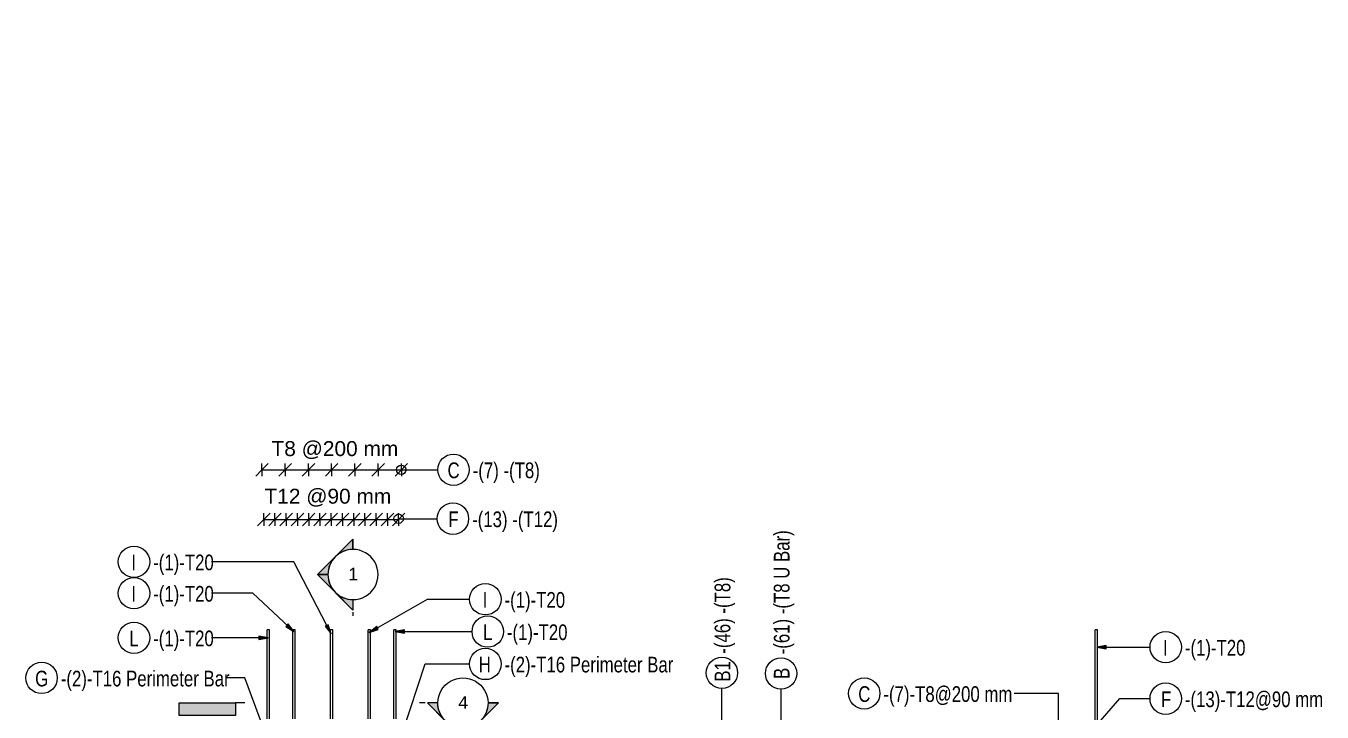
# Model space of a CAD drawing. Header units: millimetres. Extents: x -22025 to -1429, y -2879 to 29261.
# Drawn here: x -22025 to -11700, y 7724 to 13191 of the extents above; entities that cross this region are included whole.
import ezdxf

# ---------------------------------------------------------------- set-up
doc = ezdxf.new("R2010")
doc.units = ezdxf.units.MM
for name, color, linetype, lineweight in [('A-ANNO-DIMS', 211, 'Continuous', 9), ('A-ANNO-DIMS-50', 211, 'Continuous', 9), ('G-ANNO-SYMB', 111, 'Continuous', 9), ('S-RBAR', 171, 'Continuous', 18), ('S-RBAR-IDEN', 171, 'Continuous', 9)]:
    doc.layers.add(name, color=color, linetype=linetype, lineweight=lineweight)
doc.styles.add('Arial', font='arial.ttf', dxfattribs={"height": 119.0624999999999})
doc.styles.add('Arial_1', font='arial.ttf', dxfattribs={"height": 99.99999999999993})
doc.styles.add('Nirmala UI Semilight', font='NirmalaS.ttf', dxfattribs={"width": 0.8, "height": 124.9999999999999})
doc.dimstyles.new('Arrow_Filled_-_2_5_NI_UI', dxfattribs={"dimscale": 304.8, "dimtxt": 130.9204931972789, "dimasz": 0.3280839895013123, "dimexe": 0.1640419947506562, "dimexo": 0.0625, "dimgap": 0.1640419947506562, "dimtad": 1, "dimdec": 4, "dimzin": 0, "dimdsep": 46, "dimtxsty": 'Standard', "dimblk1": 'OBLIQUE', "dimblk2": 'OBLIQUE', "dimsah": 1, "dimcen": 0.09, "dimazin": 0, "dimtfac": 1, "dimtdec": 4, "dimtix": 1, "dimtmove": 0, "dimatfit": 3, "dimfxl": 0.1640419947506562, "dimfxlon": 1, "dimtvp": 1, "dimtolj": 1, "dimtzin": 0, "dimarcsym": 2})
doc.dimstyles.new('Arrow_Filled_-_2_5_NI_UI_1', dxfattribs={"dimscale": 304.8, "dimtxt": 130.9204931972789, "dimasz": 0.3280839895013123, "dimexe": 0.1640419947506562, "dimexo": 0.0625, "dimgap": 0.1640419947506562, "dimtad": 1, "dimdec": 4, "dimzin": 0, "dimdsep": 46, "dimtxsty": 'Arial', "dimblk1": 'OBLIQUE', "dimblk2": 'OBLIQUE', "dimsah": 1, "dimcen": 0.09, "dimazin": 0, "dimtfac": 1, "dimtdec": 4, "dimtix": 1, "dimtmove": 0, "dimatfit": 3, "dimfxl": 0.1640419947506562, "dimfxlon": 1, "dimtvp": 1, "dimtolj": 1, "dimtzin": 0, "dimarcsym": 2})

# ---------------------------------------------------------------- blocks, each defined once
blk = doc.blocks.new('DIMBLOCK1-Elevation Front Copy 1')
at = {"layer": 'A-ANNO-DIMS-50'}
for p, q in [((-20130.4596073128, 9258.824079780212), (-20080.45960731279, 9308.82407978021)), ((-20130.4596073128, 9258.82407978021), (-20130.4596073128, 9308.82407978021)), ((-20040.91890346399, 9258.824079780212), (-19990.91890346399, 9308.82407978021)), ((-20040.91890346399, 9258.82407978021), (-20040.91890346399, 9308.82407978021)), ((-20130.4596073128, 9258.824079780212), (-20180.4596073128, 9208.824079780212)), ((-20130.4596073128, 9258.824079780212), (-20040.91890346399, 9258.824079780212)), ((-20130.4596073128, 9258.82407978021), (-20130.4596073128, 9208.82407978021)), ((-20040.91890346399, 9258.824079780212), (-20090.91890346399, 9208.824079780212)), ((-20040.91890346399, 9258.82407978021), (-20040.91890346399, 9208.82407978021))]:
    blk.add_line(p, q, dxfattribs=at)
blk = doc.blocks.new('_Oblique')
at = {"color": 0, "linetype": 'ByBlock', "lineweight": -2}
blk.add_line((-0.5, -0.5), (0.5, 0.5), dxfattribs=at)
blk = doc.blocks.new('DIMBLOCK2-Elevation Front Copy 1')
at = {"layer": 'A-ANNO-DIMS-50'}
for p, q in [((-20040.91890346399, 9258.824079780212), (-19990.91890346399, 9308.82407978021)), ((-20040.91890346399, 9258.82407978021), (-20040.91890346399, 9308.82407978021)), ((-19951.37819961518, 9258.824079780212), (-19901.37819961518, 9308.82407978021)), ((-19951.37819961518, 9258.82407978021), (-19951.37819961518, 9308.82407978021)), ((-20040.91890346399, 9258.824079780212), (-20090.91890346399, 9208.824079780212)), ((-20040.91890346399, 9258.824079780212), (-19951.37819961518, 9258.824079780212)), ((-20040.91890346399, 9258.82407978021), (-20040.91890346399, 9208.82407978021)), ((-19951.37819961518, 9258.824079780212), (-20001.37819961518, 9208.824079780212)), ((-19951.37819961518, 9258.82407978021), (-19951.37819961518, 9208.82407978021))]:
    blk.add_line(p, q, dxfattribs=at)
blk = doc.blocks.new('DIMBLOCK3-Elevation Front Copy 1')
at = {"layer": 'A-ANNO-DIMS-50'}
for p, q in [((-19951.37819961518, 9258.824079780212), (-19901.37819961518, 9308.82407978021)), ((-19951.37819961518, 9258.82407978021), (-19951.37819961518, 9308.82407978021)), ((-19861.83749576637, 9258.824079780212), (-19811.83749576637, 9308.82407978021)), ((-19861.83749576637, 9258.82407978021), (-19861.83749576637, 9308.82407978021)), ((-19951.37819961518, 9258.824079780212), (-20001.37819961518, 9208.824079780212)), ((-19951.37819961518, 9258.824079780212), (-19861.83749576637, 9258.824079780212)), ((-19951.37819961518, 9258.82407978021), (-19951.37819961518, 9208.82407978021)), ((-19861.83749576637, 9258.824079780212), (-19911.83749576637, 9208.824079780212)), ((-19861.83749576637, 9258.82407978021), (-19861.83749576637, 9208.82407978021))]:
    blk.add_line(p, q, dxfattribs=at)
blk = doc.blocks.new('DIMBLOCK4-Elevation Front Copy 1')
at = {"layer": 'A-ANNO-DIMS-50'}
for p, q in [((-19861.83749576637, 9258.824079780212), (-19811.83749576637, 9308.82407978021)), ((-19861.83749576637, 9258.82407978021), (-19861.83749576637, 9308.82407978021)), ((-19772.29679191756, 9258.824079780212), (-19722.29679191756, 9308.82407978021)), ((-19772.29679191756, 9258.82407978021), (-19772.29679191756, 9308.82407978021)), ((-19861.83749576637, 9258.824079780212), (-19911.83749576637, 9208.824079780212)), ((-19861.83749576637, 9258.824079780212), (-19772.29679191756, 9258.824079780212)), ((-19861.83749576637, 9258.82407978021), (-19861.83749576637, 9208.82407978021)), ((-19772.29679191756, 9258.824079780212), (-19822.29679191756, 9208.824079780212)), ((-19772.29679191756, 9258.82407978021), (-19772.29679191756, 9208.82407978021))]:
    blk.add_line(p, q, dxfattribs=at)
blk = doc.blocks.new('DIMBLOCK5-Elevation Front Copy 1')
at = {"layer": 'A-ANNO-DIMS-50'}
for p, q in [((-19772.29679191756, 9258.824079780212), (-19722.29679191756, 9308.82407978021)), ((-19772.29679191756, 9258.82407978021), (-19772.29679191756, 9308.82407978021)), ((-19682.75608806875, 9258.824079780212), (-19632.75608806875, 9308.82407978021)), ((-19682.75608806875, 9258.82407978021), (-19682.75608806875, 9308.82407978021)), ((-19772.29679191756, 9258.824079780212), (-19822.29679191756, 9208.824079780212)), ((-19772.29679191756, 9258.824079780212), (-19682.75608806875, 9258.824079780212)), ((-19772.29679191756, 9258.82407978021), (-19772.29679191756, 9208.82407978021)), ((-19682.75608806875, 9258.824079780212), (-19732.75608806876, 9208.824079780212)), ((-19682.75608806875, 9258.82407978021), (-19682.75608806875, 9208.82407978021))]:
    blk.add_line(p, q, dxfattribs=at)
blk = doc.blocks.new('DIMBLOCK6-Elevation Front Copy 1')
at = {"layer": 'A-ANNO-DIMS-50'}
for p, q in [((-19682.75608806875, 9258.824079780212), (-19632.75608806875, 9308.82407978021)), ((-19682.75608806875, 9258.82407978021), (-19682.75608806875, 9308.82407978021)), ((-19593.21538421995, 9258.824079780212), (-19543.21538421994, 9308.82407978021)), ((-19593.21538421995, 9258.82407978021), (-19593.21538421995, 9308.82407978021)), ((-19682.75608806875, 9258.824079780212), (-19732.75608806876, 9208.824079780212)), ((-19682.75608806875, 9258.824079780212), (-19593.21538421995, 9258.824079780212)), ((-19682.75608806875, 9258.82407978021), (-19682.75608806875, 9208.82407978021)), ((-19593.21538421995, 9258.824079780212), (-19643.21538421995, 9208.824079780212)), ((-19593.21538421995, 9258.82407978021), (-19593.21538421995, 9208.82407978021))]:
    blk.add_line(p, q, dxfattribs=at)
blk = doc.blocks.new('DIMBLOCK7-Elevation Front Copy 1')
at = {"layer": 'A-ANNO-DIMS-50'}
for p, q in [((-19593.21538421995, 9258.824079780212), (-19543.21538421994, 9308.82407978021)), ((-19593.21538421995, 9258.82407978021), (-19593.21538421995, 9308.82407978021)), ((-19503.67468037114, 9258.824079780212), (-19453.67468037114, 9308.82407978021)), ((-19503.67468037114, 9258.82407978021), (-19503.67468037114, 9308.82407978021)), ((-19593.21538421995, 9258.824079780212), (-19643.21538421995, 9208.824079780212)), ((-19593.21538421995, 9258.824079780212), (-19503.67468037114, 9258.824079780212)), ((-19593.21538421995, 9258.82407978021), (-19593.21538421995, 9208.82407978021)), ((-19503.67468037114, 9258.824079780212), (-19553.67468037114, 9208.824079780212)), ((-19503.67468037114, 9258.82407978021), (-19503.67468037114, 9208.82407978021))]:
    blk.add_line(p, q, dxfattribs=at)
blk = doc.blocks.new('DIMBLOCK8-Elevation Front Copy 1')
at = {"layer": 'A-ANNO-DIMS-50'}
for p, q in [((-19503.67468037114, 9258.824079780212), (-19453.67468037114, 9308.82407978021)), ((-19503.67468037114, 9258.82407978021), (-19503.67468037114, 9308.82407978021)), ((-19414.13397652233, 9258.824079780212), (-19364.13397652233, 9308.82407978021)), ((-19414.13397652233, 9258.82407978021), (-19414.13397652233, 9308.82407978021)), ((-19503.67468037114, 9258.824079780212), (-19553.67468037114, 9208.824079780212)), ((-19503.67468037114, 9258.824079780212), (-19414.13397652233, 9258.824079780212)), ((-19503.67468037114, 9258.82407978021), (-19503.67468037114, 9208.82407978021)), ((-19414.13397652233, 9258.824079780212), (-19464.13397652233, 9208.824079780212)), ((-19414.13397652233, 9258.82407978021), (-19414.13397652233, 9208.82407978021))]:
    blk.add_line(p, q, dxfattribs=at)
blk = doc.blocks.new('DIMBLOCK9-Elevation Front Copy 1')
at = {"layer": 'A-ANNO-DIMS-50'}
for p, q in [((-19414.13397652233, 9258.824079780212), (-19364.13397652233, 9308.82407978021)), ((-19414.13397652233, 9258.82407978021), (-19414.13397652233, 9308.82407978021)), ((-19324.59327267352, 9258.824079780212), (-19274.59327267352, 9308.82407978021)), ((-19324.59327267352, 9258.82407978021), (-19324.59327267352, 9308.82407978021)), ((-19414.13397652233, 9258.824079780212), (-19464.13397652233, 9208.824079780212)), ((-19414.13397652233, 9258.824079780212), (-19324.59327267352, 9258.824079780212)), ((-19414.13397652233, 9258.82407978021), (-19414.13397652233, 9208.82407978021)), ((-19324.59327267352, 9258.824079780212), (-19374.59327267352, 9208.824079780212)), ((-19324.59327267352, 9258.82407978021), (-19324.59327267352, 9208.82407978021))]:
    blk.add_line(p, q, dxfattribs=at)
blk = doc.blocks.new('DIMBLOCK10-Elevation Front Copy 1')
at = {"layer": 'A-ANNO-DIMS-50'}
for p, q in [((-19324.59327267352, 9258.824079780212), (-19274.59327267352, 9308.82407978021)), ((-19324.59327267352, 9258.82407978021), (-19324.59327267352, 9308.82407978021)), ((-19235.05256882471, 9258.824079780212), (-19185.05256882471, 9308.82407978021)), ((-19235.05256882471, 9258.82407978021), (-19235.05256882471, 9308.82407978021)), ((-19324.59327267352, 9258.824079780212), (-19374.59327267352, 9208.824079780212)), ((-19324.59327267352, 9258.824079780212), (-19235.05256882471, 9258.824079780212)), ((-19324.59327267352, 9258.82407978021), (-19324.59327267352, 9208.82407978021)), ((-19235.05256882471, 9258.824079780212), (-19285.05256882471, 9208.824079780212)), ((-19235.05256882471, 9258.82407978021), (-19235.05256882471, 9208.82407978021))]:
    blk.add_line(p, q, dxfattribs=at)
blk = doc.blocks.new('DIMBLOCK11-Elevation Front Copy 1')
at = {"layer": 'A-ANNO-DIMS-50'}
for p, q in [((-19235.05256882471, 9258.824079780212), (-19185.05256882471, 9308.82407978021)), ((-19235.05256882471, 9258.82407978021), (-19235.05256882471, 9308.82407978021)), ((-19145.5118649759, 9258.824079780212), (-19095.5118649759, 9308.82407978021)), ((-19145.5118649759, 9258.82407978021), (-19145.5118649759, 9308.82407978021)), ((-19235.05256882471, 9258.824079780212), (-19285.05256882471, 9208.824079780212)), ((-19235.05256882471, 9258.824079780212), (-19145.5118649759, 9258.824079780212)), ((-19235.05256882471, 9258.82407978021), (-19235.05256882471, 9208.82407978021)), ((-19145.5118649759, 9258.824079780212), (-19195.5118649759, 9208.824079780212)), ((-19145.5118649759, 9258.82407978021), (-19145.5118649759, 9208.82407978021))]:
    blk.add_line(p, q, dxfattribs=at)
blk = doc.blocks.new('DIMBLOCK12-Elevation Front Copy 1')
at = {"layer": 'A-ANNO-DIMS-50'}
for p, q in [((-19145.5118649759, 9258.824079780212), (-19095.5118649759, 9308.82407978021)), ((-19145.5118649759, 9258.82407978021), (-19145.5118649759, 9308.82407978021)), ((-19055.97116112709, 9258.824079780212), (-19005.97116112709, 9308.82407978021)), ((-19055.97116112709, 9258.82407978021), (-19055.97116112709, 9308.82407978021)), ((-19145.5118649759, 9258.824079780212), (-19195.5118649759, 9208.824079780212)), ((-19145.5118649759, 9258.824079780212), (-19055.97116112709, 9258.824079780212)), ((-19145.5118649759, 9258.82407978021), (-19145.5118649759, 9208.82407978021)), ((-19055.97116112709, 9258.824079780212), (-19105.97116112709, 9208.824079780212)), ((-19055.97116112709, 9258.82407978021), (-19055.97116112709, 9208.82407978021))]:
    blk.add_line(p, q, dxfattribs=at)
blk = doc.blocks.new('DIMBLOCK13-Elevation Front Copy 1')
at = {"layer": 'A-ANNO-DIMS-50'}
for p, q in [((-20130.4596073128, 9258.824079780212), (-20080.45960731279, 9308.82407978021)), ((-20130.4596073128, 9258.82407978021), (-20130.4596073128, 9308.82407978021)), ((-20040.91890346399, 9258.824079780212), (-19990.91890346399, 9308.82407978021)), ((-20040.91890346399, 9258.82407978021), (-20040.91890346399, 9308.82407978021)), ((-19951.37819961518, 9258.824079780212), (-19901.37819961518, 9308.82407978021)), ((-19951.37819961518, 9258.82407978021), (-19951.37819961518, 9308.82407978021)), ((-19861.83749576637, 9258.824079780212), (-19811.83749576637, 9308.82407978021)), ((-19861.83749576637, 9258.82407978021), (-19861.83749576637, 9308.82407978021)), ((-19772.29679191756, 9258.824079780212), (-19722.29679191756, 9308.82407978021)), ((-19772.29679191756, 9258.82407978021), (-19772.29679191756, 9308.82407978021)), ((-19682.75608806875, 9258.824079780212), (-19632.75608806875, 9308.82407978021)), ((-19682.75608806875, 9258.82407978021), (-19682.75608806875, 9308.82407978021)), ((-19593.21538421995, 9258.824079780212), (-19543.21538421994, 9308.82407978021)), ((-19593.21538421995, 9258.82407978021), (-19593.21538421995, 9308.82407978021)), ((-19503.67468037114, 9258.824079780212), (-19453.67468037114, 9308.82407978021)), ((-19503.67468037114, 9258.82407978021), (-19503.67468037114, 9308.82407978021)), ((-19414.13397652233, 9258.824079780212), (-19364.13397652233, 9308.82407978021)), ((-19414.13397652233, 9258.82407978021), (-19414.13397652233, 9308.82407978021)), ((-19324.59327267352, 9258.824079780212), (-19274.59327267352, 9308.82407978021)), ((-19324.59327267352, 9258.82407978021), (-19324.59327267352, 9308.82407978021)), ((-19235.05256882471, 9258.824079780212), (-19185.05256882471, 9308.82407978021)), ((-19235.05256882471, 9258.82407978021), (-19235.05256882471, 9308.82407978021)), ((-19145.5118649759, 9258.824079780212), (-19095.5118649759, 9308.82407978021)), ((-19145.5118649759, 9258.82407978021), (-19145.5118649759, 9308.82407978021)), ((-19055.97116112709, 9258.824079780212), (-19005.97116112709, 9308.82407978021)), ((-19055.97116112709, 9258.82407978021), (-19055.97116112709, 9308.82407978021)), ((-20130.4596073128, 9258.824079780212), (-20180.4596073128, 9208.824079780212)), ((-20130.4596073128, 9258.824079780212), (-19055.97116112709, 9258.824079780212)), ((-20130.4596073128, 9258.824079780212), (-20040.91890346399, 9258.824079780212)), ((-20130.4596073128, 9258.82407978021), (-20130.4596073128, 9208.82407978021)), ((-20040.91890346399, 9258.824079780212), (-20090.91890346399, 9208.824079780212)), ((-20040.91890346399, 9258.824079780212), (-19951.37819961518, 9258.824079780212)), ((-20040.91890346399, 9258.82407978021), (-20040.91890346399, 9208.82407978021)), ((-19951.37819961518, 9258.824079780212), (-20001.37819961518, 9208.824079780212)), ((-19951.37819961518, 9258.824079780212), (-19861.83749576637, 9258.824079780212)), ((-19951.37819961518, 9258.82407978021), (-19951.37819961518, 9208.82407978021)), ((-19861.83749576637, 9258.824079780212), (-19911.83749576637, 9208.824079780212)), ((-19861.83749576637, 9258.824079780212), (-19772.29679191756, 9258.824079780212)), ((-19861.83749576637, 9258.82407978021), (-19861.83749576637, 9208.82407978021)), ((-19772.29679191756, 9258.824079780212), (-19822.29679191756, 9208.824079780212)), ((-19772.29679191756, 9258.824079780212), (-19682.75608806875, 9258.824079780212)), ((-19772.29679191756, 9258.82407978021), (-19772.29679191756, 9208.82407978021)), ((-19682.75608806875, 9258.824079780212), (-19732.75608806876, 9208.824079780212)), ((-19682.75608806875, 9258.824079780212), (-19593.21538421995, 9258.824079780212)), ((-19682.75608806875, 9258.82407978021), (-19682.75608806875, 9208.82407978021)), ((-19593.21538421995, 9258.824079780212), (-19643.21538421995, 9208.824079780212)), ((-19593.21538421995, 9258.824079780212), (-19503.67468037114, 9258.824079780212)), ((-19593.21538421995, 9258.82407978021), (-19593.21538421995, 9208.82407978021)), ((-19503.67468037114, 9258.824079780212), (-19553.67468037114, 9208.824079780212)), ((-19503.67468037114, 9258.824079780212), (-19414.13397652233, 9258.824079780212)), ((-19503.67468037114, 9258.82407978021), (-19503.67468037114, 9208.82407978021)), ((-19414.13397652233, 9258.824079780212), (-19464.13397652233, 9208.824079780212)), ((-19414.13397652233, 9258.824079780212), (-19324.59327267352, 9258.824079780212)), ((-19414.13397652233, 9258.82407978021), (-19414.13397652233, 9208.82407978021)), ((-19324.59327267352, 9258.824079780212), (-19374.59327267352, 9208.824079780212)), ((-19324.59327267352, 9258.824079780212), (-19235.05256882471, 9258.824079780212)), ((-19324.59327267352, 9258.82407978021), (-19324.59327267352, 9208.82407978021)), ((-19235.05256882471, 9258.824079780212), (-19285.05256882471, 9208.824079780212)), ((-19235.05256882471, 9258.824079780212), (-19145.5118649759, 9258.824079780212)), ((-19235.05256882471, 9258.82407978021), (-19235.05256882471, 9208.82407978021)), ((-19145.5118649759, 9258.824079780212), (-19195.5118649759, 9208.824079780212)), ((-19145.5118649759, 9258.824079780212), (-19055.97116112709, 9258.824079780212)), ((-19145.5118649759, 9258.82407978021), (-19145.5118649759, 9208.82407978021)), ((-19055.97116112709, 9258.824079780212), (-19105.97116112709, 9208.824079780212)), ((-19055.97116112709, 9258.82407978021), (-19055.97116112709, 9208.82407978021))]:
    blk.add_line(p, q, dxfattribs=at)
blk = doc.blocks.new('_None')
blk = doc.blocks.new('DIMBLOCK14-Elevation Front Copy 1')
at = {"layer": 'A-ANNO-DIMS-50'}
for p, q in [((-20144.56949770013, 9654.944266951032), (-20194.56949770013, 9604.944266951032)), ((-20144.56949770013, 9654.944266951032), (-20094.56949770012, 9704.94426695103)), ((-20144.56949770013, 9654.944266951032), (-20144.56949770013, 9704.94426695103)), ((-20144.56949770013, 9654.944266951032), (-19959.56949770012, 9654.944266951032)), ((-20144.56949770013, 9654.944266951032), (-20144.56949770013, 9604.944266951032)), ((-19959.56949770012, 9654.944266951032), (-20009.56949770013, 9604.944266951032)), ((-19959.56949770012, 9654.944266951032), (-19909.56949770012, 9704.94426695103)), ((-19959.56949770012, 9654.944266951032), (-19959.56949770012, 9704.94426695103)), ((-19959.56949770012, 9654.944266951032), (-19959.56949770012, 9604.944266951032))]:
    blk.add_line(p, q, dxfattribs=at)
blk = doc.blocks.new('DIMBLOCK15-Elevation Front Copy 1')
at = {"layer": 'A-ANNO-DIMS-50'}
for p, q in [((-19959.56949770012, 9654.944266951032), (-20009.56949770013, 9604.944266951032)), ((-19959.56949770012, 9654.944266951032), (-19909.56949770012, 9704.94426695103)), ((-19959.56949770012, 9654.944266951032), (-19959.56949770012, 9704.94426695103)), ((-19959.56949770012, 9654.944266951032), (-19774.56949770012, 9654.944266951032)), ((-19959.56949770012, 9654.944266951032), (-19959.56949770012, 9604.944266951032)), ((-19774.56949770012, 9654.944266951032), (-19824.56949770013, 9604.944266951032)), ((-19774.56949770012, 9654.944266951032), (-19724.56949770012, 9704.94426695103)), ((-19774.56949770012, 9654.944266951032), (-19774.56949770012, 9704.94426695103)), ((-19774.56949770012, 9654.944266951032), (-19774.56949770012, 9604.944266951032))]:
    blk.add_line(p, q, dxfattribs=at)
blk = doc.blocks.new('DIMBLOCK16-Elevation Front Copy 1')
at = {"layer": 'A-ANNO-DIMS-50'}
for p, q in [((-19774.56949770012, 9654.944266951032), (-19824.56949770013, 9604.944266951032)), ((-19774.56949770012, 9654.944266951032), (-19724.56949770012, 9704.94426695103)), ((-19774.56949770012, 9654.944266951032), (-19774.56949770012, 9704.94426695103)), ((-19774.56949770012, 9654.944266951032), (-19589.56949770013, 9654.944266951032)), ((-19774.56949770012, 9654.944266951032), (-19774.56949770012, 9604.944266951032)), ((-19589.56949770013, 9654.944266951032), (-19639.56949770013, 9604.944266951032)), ((-19589.56949770013, 9654.944266951032), (-19539.56949770013, 9704.94426695103)), ((-19589.56949770013, 9654.944266951032), (-19589.56949770013, 9704.94426695103)), ((-19589.56949770013, 9654.944266951032), (-19589.56949770013, 9604.944266951032))]:
    blk.add_line(p, q, dxfattribs=at)
blk = doc.blocks.new('DIMBLOCK17-Elevation Front Copy 1')
at = {"layer": 'A-ANNO-DIMS-50'}
for p, q in [((-19589.56949770013, 9654.944266951032), (-19639.56949770013, 9604.944266951032)), ((-19589.56949770013, 9654.944266951032), (-19539.56949770013, 9704.94426695103)), ((-19589.56949770013, 9654.944266951032), (-19589.56949770013, 9704.94426695103)), ((-19589.56949770013, 9654.944266951032), (-19404.56949770012, 9654.944266951032)), ((-19589.56949770013, 9654.944266951032), (-19589.56949770013, 9604.944266951032)), ((-19404.56949770012, 9654.944266951032), (-19454.56949770012, 9604.944266951032)), ((-19404.56949770012, 9654.944266951032), (-19354.56949770012, 9704.94426695103)), ((-19404.56949770012, 9654.944266951032), (-19404.56949770012, 9704.94426695103)), ((-19404.56949770012, 9654.944266951032), (-19404.56949770012, 9604.944266951032))]:
    blk.add_line(p, q, dxfattribs=at)
blk = doc.blocks.new('DIMBLOCK18-Elevation Front Copy 1')
at = {"layer": 'A-ANNO-DIMS-50'}
for p, q in [((-19404.56949770012, 9654.944266951032), (-19454.56949770012, 9604.944266951032)), ((-19404.56949770012, 9654.944266951032), (-19354.56949770012, 9704.94426695103)), ((-19404.56949770012, 9654.944266951032), (-19404.56949770012, 9704.94426695103)), ((-19404.56949770012, 9654.944266951032), (-19219.56949770012, 9654.944266951032)), ((-19404.56949770012, 9654.944266951032), (-19404.56949770012, 9604.944266951032)), ((-19219.56949770012, 9654.944266951032), (-19269.56949770012, 9604.944266951032)), ((-19219.56949770012, 9654.944266951032), (-19169.56949770012, 9704.94426695103)), ((-19219.56949770012, 9654.944266951032), (-19219.56949770012, 9704.94426695103)), ((-19219.56949770012, 9654.944266951032), (-19219.56949770012, 9604.944266951032))]:
    blk.add_line(p, q, dxfattribs=at)
blk = doc.blocks.new('DIMBLOCK19-Elevation Front Copy 1')
at = {"layer": 'A-ANNO-DIMS-50'}
for p, q in [((-19219.56949770012, 9654.944266951032), (-19269.56949770012, 9604.944266951032)), ((-19219.56949770012, 9654.944266951032), (-19169.56949770012, 9704.94426695103)), ((-19219.56949770012, 9654.944266951032), (-19219.56949770012, 9704.94426695103)), ((-19219.56949770012, 9654.944266951032), (-19034.56949770012, 9654.944266951032)), ((-19219.56949770012, 9654.944266951032), (-19219.56949770012, 9604.944266951032)), ((-19034.56949770012, 9654.944266951032), (-19084.56949770012, 9604.944266951032)), ((-19034.56949770012, 9654.944266951032), (-18984.56949770012, 9704.94426695103)), ((-19034.56949770012, 9654.944266951032), (-19034.56949770012, 9704.94426695103)), ((-19034.56949770012, 9654.944266951032), (-19034.56949770012, 9604.944266951032))]:
    blk.add_line(p, q, dxfattribs=at)
blk = doc.blocks.new('DIMBLOCK20-Elevation Front Copy 1')
at = {"layer": 'A-ANNO-DIMS-50'}
for p, q in [((-20144.56949770013, 9654.944266951032), (-20194.56949770013, 9604.944266951032)), ((-20144.56949770013, 9654.944266951032), (-20094.56949770012, 9704.94426695103)), ((-20144.56949770013, 9654.944266951032), (-20144.56949770013, 9704.94426695103)), ((-20144.56949770013, 9654.944266951032), (-19034.56949770012, 9654.944266951032)), ((-20144.56949770013, 9654.944266951032), (-19959.56949770012, 9654.944266951032)), ((-20144.56949770013, 9654.944266951032), (-20144.56949770013, 9604.944266951032)), ((-19959.56949770012, 9654.944266951032), (-20009.56949770013, 9604.944266951032)), ((-19959.56949770012, 9654.944266951032), (-19909.56949770012, 9704.94426695103)), ((-19959.56949770012, 9654.944266951032), (-19959.56949770012, 9704.94426695103)), ((-19959.56949770012, 9654.944266951032), (-19774.56949770012, 9654.944266951032)), ((-19959.56949770012, 9654.944266951032), (-19959.56949770012, 9604.944266951032)), ((-19774.56949770012, 9654.944266951032), (-19824.56949770013, 9604.944266951032)), ((-19774.56949770012, 9654.944266951032), (-19724.56949770012, 9704.94426695103)), ((-19774.56949770012, 9654.944266951032), (-19774.56949770012, 9704.94426695103)), ((-19774.56949770012, 9654.944266951032), (-19589.56949770013, 9654.944266951032)), ((-19774.56949770012, 9654.944266951032), (-19774.56949770012, 9604.944266951032)), ((-19589.56949770013, 9654.944266951032), (-19639.56949770013, 9604.944266951032)), ((-19589.56949770013, 9654.944266951032), (-19539.56949770013, 9704.94426695103)), ((-19589.56949770013, 9654.944266951032), (-19589.56949770013, 9704.94426695103)), ((-19589.56949770013, 9654.944266951032), (-19404.56949770012, 9654.944266951032)), ((-19589.56949770013, 9654.944266951032), (-19589.56949770013, 9604.944266951032)), ((-19404.56949770012, 9654.944266951032), (-19454.56949770012, 9604.944266951032)), ((-19404.56949770012, 9654.944266951032), (-19354.56949770012, 9704.94426695103)), ((-19404.56949770012, 9654.944266951032), (-19404.56949770012, 9704.94426695103)), ((-19404.56949770012, 9654.944266951032), (-19219.56949770012, 9654.944266951032)), ((-19404.56949770012, 9654.944266951032), (-19404.56949770012, 9604.944266951032)), ((-19219.56949770012, 9654.944266951032), (-19269.56949770012, 9604.944266951032)), ((-19219.56949770012, 9654.944266951032), (-19169.56949770012, 9704.94426695103)), ((-19219.56949770012, 9654.944266951032), (-19219.56949770012, 9704.94426695103)), ((-19219.56949770012, 9654.944266951032), (-19034.56949770012, 9654.944266951032)), ((-19219.56949770012, 9654.944266951032), (-19219.56949770012, 9604.944266951032)), ((-19034.56949770012, 9654.944266951032), (-19084.56949770012, 9604.944266951032)), ((-19034.56949770012, 9654.944266951032), (-18984.56949770012, 9704.94426695103)), ((-19034.56949770012, 9654.944266951032), (-19034.56949770012, 9704.94426695103)), ((-19034.56949770012, 9654.944266951032), (-19034.56949770012, 9604.944266951032))]:
    blk.add_line(p, q, dxfattribs=at)
blk = doc.blocks.new('M_Rebar Tag_rfa MARK - DOT 1_5-794230-Elevation Front Copy 1')
at = {"layer": 'S-RBAR-IDEN'}
blk.add_circle((-18576.58902878392, -2117.369800805109), 125, dxfattribs=at)
blk = doc.blocks.new('M_Rebar Tag_rfa Dimension - ARROW-793927-Elevation Front Copy 1')
at = {"layer": 'S-RBAR-IDEN'}
blk.add_circle((-18346.59912857721, 8365.081496225854), 125, dxfattribs=at)
blk = doc.blocks.new('Detail View - M_Section Head - Filled SHOP DWG-1002450-Elevation Front Copy 1')
at = {"layer": 'G-ANNO-SYMB'}
h = blk.add_hatch(color=256, dxfattribs=at)
edge = h.paths.add_edge_path()
edge.add_line((-19419.6734977001, 9102.878540600019), (-19561.09485393741, 8961.457184362715))
edge.add_arc((-19419.67349770011, 8820.035828125401), 199.9999999999997, 90.00000000000011, 134.9999999999995, ccw=False)
edge.add_line((-19419.67349770011, 9020.035828125403), (-19419.6734977001, 9102.878540600019))
h = blk.add_hatch(color=256, dxfattribs=at)
edge = h.paths.add_edge_path()
edge.add_line((-19702.51621017472, 8820.035828125407), (-19619.67349770011, 8820.035828125407))
edge.add_arc((-19419.67349770011, 8820.035828125401), 200.0000000000003, 134.9999999999996, 179.9999999999988, ccw=False)
edge.add_line((-19561.09485393741, 8961.457184362713), (-19702.51621017472, 8820.035828125407))
h = blk.add_hatch(color=256, dxfattribs=at)
edge = h.paths.add_edge_path()
edge.add_line((-19702.51621017472, 8820.035828125403), (-19561.09485393742, 8678.614471888095))
edge.add_arc((-19419.67349770011, 8820.035828125403), 200, 180.0000000000004, 224.9999999999993, ccw=False)
edge.add_line((-19619.67349770011, 8820.035828125403), (-19702.51621017472, 8820.035828125403))
h = blk.add_hatch(color=256, dxfattribs=at)
edge = h.paths.add_edge_path()
edge.add_line((-19419.67349770011, 8537.193115650787), (-19419.67349770011, 8620.035828125403))
edge.add_arc((-19419.67349770011, 8820.035828125403), 200.0000000000003, 224.9999999999994, 270, ccw=False)
edge.add_line((-19561.09485393742, 8678.614471888095), (-19419.67349770011, 8537.193115650787))
for p, q in [((-19702.51621017472, 8820.035828125405), (-19419.6734977001, 9102.878540600019)), ((-19561.09485393741, 8961.457184362715), (-19419.6734977001, 9102.878540600019)), ((-19419.67349770011, 9020.035828125403), (-19419.6734977001, 9102.878540600017)), ((-19419.6734977001, 9102.878540600019), (-19419.67349770011, 9020.035828125403)), ((-19702.51621017472, 8820.035828125407), (-19561.09485393741, 8961.457184362713)), ((-19702.51621017472, 8820.035828125405), (-19419.67349770011, 8537.193115650787)), ((-19619.67349770011, 8820.035828125407), (-19702.51621017472, 8820.035828125407)), ((-19702.51621017472, 8820.035828125403), (-19619.67349770011, 8820.035828125403)), ((-19561.09485393742, 8678.614471888095), (-19702.51621017472, 8820.035828125403)), ((-19419.67349770011, 8537.193115650787), (-19561.09485393742, 8678.614471888095)), ((-19419.67349770011, 8620.035828125403), (-19419.67349770011, 8537.193115650787)), ((-19419.67349770011, 8620.035828125403), (-19419.67349770011, 8537.193115650787))]:
    blk.add_line(p, q, dxfattribs=at)
for centre, radius, start, end in [((-19419.67349770011, 8820.035828125403), 200, 90, 269.9999999999996), ((-19419.67349770011, 8820.035828125401), 199.9999999999997, 89.99999999999974, 134.9999999999991), ((-19419.67349770011, 8820.035828125403), 200, 269.9999999999996, 90), ((-19419.67349770011, 8820.035828125401), 200.0000000000003, 134.9999999999993, 179.9999999999984), ((-19419.67349770011, 8820.035828125403), 200, 180, 224.9999999999989), ((-19419.67349770011, 8820.035828125403), 200.0000000000003, 224.9999999999991, 269.9999999999996)]:
    blk.add_arc(centre, radius, start, end, dxfattribs=at)
blk = doc.blocks.new('Detail View - M_Section Tail - Filled Horizontal-14034-Elevation Front Copy 1')
at = {"layer": 'G-ANNO-SYMB'}
blk.add_hatch(color=256, dxfattribs=at).paths.add_polyline_path([(-19519.67349770011, -1414.388771635969), (-19419.67349770011, -1414.38877163597), (-19419.67349770011, -1864.38877163597), (-19519.67349770011, -1864.388771635969)])
for p, q in [((-19519.67349770011, -1414.388771635969), (-19519.67349770011, -1864.388771635969)), ((-19419.67349770011, -1414.38877163597), (-19519.67349770011, -1414.388771635969)), ((-19419.67349770011, -1864.38877163597), (-19419.67349770011, -1414.38877163597)), ((-19519.67349770011, -1864.388771635969), (-19419.67349770011, -1864.38877163597))]:
    blk.add_line(p, q, dxfattribs=at)
blk = doc.blocks.new('M_Rebar Tag_rfa Dimension - ARROW-793927-Elevation Right Copy 1')
at = {"layer": 'S-RBAR-IDEN'}
blk.add_circle((3132.639629938227, -1663.198083056522), 125.0000000000002, dxfattribs=at)

msp = doc.modelspace()

# ---------------------------------------------------------------- hatches: boundary and pattern name
at = {"layer": 'S-RBAR-IDEN'}
for points in [[(-19889.5694977001, 8365.08149622585), (-19935.39065054892, 8425.911669452731), (-19953.43244147362, 8406.571403863576)], [(-19594.31853620083, 8347.3242287143), (-19616.87387917176, 8420.064482540301), (-19640.39225758902, 8407.96332683301)], [(-19289.5694977001, 8357.240302009646), (-19217.89531913094, 8382.983265118894), (-19231.02241293002, 8405.94478730754)], [(-19084.56949770013, 8365.08149622585), (-19009.56949770013, 8351.856972672716), (-19009.56949770013, 8378.306019778986)], [(-20094.5694977001, 8315.843052134896), (-20169.5694977001, 8329.067575688032), (-20169.5694977001, 8302.618528581763)], [(-13494.01476275344, 8241.533294522606), (-13419.01476275344, 8228.308770969472), (-13419.01476275344, 8254.757818075741)]]:
    msp.add_hatch(color=256, dxfattribs=at).paths.add_polyline_path(points)

# ---------------------------------------------------------------- linework, layer by layer
at = {"layer": 'G-ANNO-SYMB'}
for p, q in [((-19419.67349770012, 8520.035828125408), (-19419.67349770012, 8490.27228432105)), ((-20280.5204631232, 7796.595999999969), (-20354.49632118585, 7796.595999999969)), ((-18844.11146788121, 7796.595999999969), (-18890.02700212573, 7796.595999999969))]:
    msp.add_line(p, q, dxfattribs=at)
at = {"layer": 'S-RBAR'}
for p, q in [((-20084.5694977001, 8379.999999999964), (-20104.5694977001, 8379.999999999964)), ((-20104.5694977001, 7669.99999999998), (-20104.5694977001, 8379.999999999964)), ((-20084.5694977001, 7669.999999999983), (-20084.5694977001, 8379.999999999964)), ((-19879.56949770009, 8379.999999999962), (-19899.5694977001, 8379.999999999962)), ((-19899.5694977001, 7669.999999999986), (-19899.5694977001, 8379.999999999962)), ((-19879.56949770009, 7669.999999999986), (-19879.56949770009, 8379.999999999962)), ((-19579.56949770009, 8379.99999999996), (-19599.5694977001, 8379.99999999996)), ((-19599.5694977001, 7669.999999999995), (-19599.5694977001, 8379.99999999996)), ((-19579.56949770009, 7669.999999999995), (-19579.56949770009, 8379.99999999996)), ((-19279.56949770009, 8379.999999999962), (-19299.56949770009, 8379.999999999962)), ((-19299.5694977001, 7670.000000000004), (-19299.56949770009, 8379.999999999962)), ((-19279.5694977001, 7670.000000000004), (-19279.56949770009, 8379.999999999962)), ((-19074.56949770013, 8379.999999999958), (-19094.56949770013, 8379.999999999958)), ((-19094.56949770013, 7670.000000000009), (-19094.56949770013, 8379.999999999958)), ((-19074.56949770013, 7670.000000000011), (-19074.56949770013, 8379.999999999958)), ((-13488.32797097094, 8379.99999999996), (-13508.32797097094, 8379.99999999996)), ((-13508.32797097094, 7632.00691578907), (-13508.32797097094, 8379.99999999996)), ((-13488.32797097094, 7632.00691578907), (-13488.32797097094, 8379.99999999996))]:
    msp.add_line(p, q, dxfattribs=at)
at = {"layer": 'S-RBAR-IDEN'}
for p, q in [((-19034.90918315054, 9655.102241065335), (-18743.80560250514, 9655.102241065335)), ((-19055.8228011366, 9265.05021515834), (-18748.46922049121, 9265.050215158339)), ((-19889.59877502201, 8921.196060770162), (-20545.86099378317, 8921.196060770164)), ((-19594.31853620083, 8347.3242287143), (-19889.59877502201, 8921.196060770162)), ((-20217.71524574163, 8671.196060770162), (-20545.86099378317, 8671.196060770162)), ((-19889.5694977001, 8365.08149622585), (-20217.71524574163, 8671.196060770162)), ((-19289.5694977001, 8357.240302009646), (-18825.1555556281, 8622.74558206437)), ((-18825.1555556281, 8622.74558206437), (-18490.52611560709, 8622.74558206437)), ((-19935.39065054892, 8425.911669452731), (-19953.43244147362, 8406.571403863576)), ((-19953.43244147362, 8406.571403863576), (-19889.5694977001, 8365.08149622585)), ((-19889.5694977001, 8365.08149622585), (-19935.39065054892, 8425.911669452731)), ((-19616.87387917176, 8420.064482540301), (-19640.39225758902, 8407.96332683301)), ((-19640.39225758902, 8407.96332683301), (-19594.31853620083, 8347.3242287143)), ((-19594.31853620083, 8347.3242287143), (-19616.87387917176, 8420.064482540301)), ((-19231.02241293002, 8405.94478730754), (-19289.5694977001, 8357.240302009646)), ((-19289.5694977001, 8357.240302009646), (-19217.89531913094, 8382.983265118894)), ((-19217.89531913094, 8382.983265118894), (-19231.02241293002, 8405.94478730754)), ((-19009.56949770013, 8378.306019778986), (-19084.56949770013, 8365.08149622585)), ((-19084.56949770013, 8365.08149622585), (-19009.56949770013, 8351.856972672716)), ((-19084.56949770013, 8365.08149622585), (-18471.59912857721, 8365.081496225854)), ((-19009.56949770013, 8351.856972672716), (-19009.56949770013, 8378.306019778986)), ((-20094.5694977001, 8315.843052134896), (-20545.86099378317, 8315.843052134898)), ((-20094.5694977001, 8315.843052134896), (-20169.5694977001, 8329.067575688032)), ((-20169.5694977001, 8329.067575688032), (-20169.5694977001, 8302.618528581763)), ((-20169.5694977001, 8302.618528581763), (-20094.5694977001, 8315.843052134896)), ((-13419.01476275344, 8254.757818075741), (-13494.01476275344, 8241.533294522606)), ((-13494.01476275344, 8241.533294522606), (-13419.01476275344, 8228.308770969472)), ((-13494.01476275344, 8241.533294522606), (-13071.15366151717, 8241.53329452261)), ((-13419.01476275344, 8228.308770969472), (-13419.01476275344, 8254.757818075741)), ((-19022.31932225184, 7567.583702122623), (-18844.08254265798, 8107.358127330702)), ((-18844.08254265798, 8107.358127330702), (-18490.52611560709, 8107.358127330699)), ((-20281.55983929388, 7995.939254399943), (-20421.5501807751, 7995.939254399943)), ((-20141.56949781266, 7617.978354373939), (-20281.55983929388, 7995.939254399943)), ((-16481.21866097996, 7600.016065366545), (-16481.21866097996, 7911.518953105327)), ((-16009.91967646132, 7603.681044563202), (-16009.91967646132, 7906.571343854201)), ((-13800.477027381, 7872.324168885806), (-14152.36183949327, 7872.324168885806)), ((-13800.477027381, 7626.006915789069), (-13800.477027381, 7872.324168885806)), ((-13484.97303346006, 7633.001456014656), (-13311.97623586877, 7830.94253977311)), ((-13311.97623586877, 7830.94253977311), (-13071.15366151717, 7830.94253977311))]:
    msp.add_line(p, q, dxfattribs=at)
msp.add_circle((-19055.8228011366, 9265.05021515834), 37.5, dxfattribs=at)

# ---------------------------------------------------------------- block references
at = {"layer": 'G-ANNO-SYMB'}
msp.add_blockref('Detail View - M_Section Head - Filled SHOP DWG-1002450-Elevation Front Copy 1', (0, 0), dxfattribs=at)
at = {"layer": 'G-ANNO-SYMB', "extrusion": (0, 0, -1)}
for name, p, rotation in [('Detail View - M_Section Head - Filled SHOP DWG-1002450-Elevation Front Copy 1', (27364.14729600649, 27216.26949770014), 90.00000000000038), ('Detail View - M_Section Tail - Filled Horizontal-14034-Elevation Front Copy 1', (18940.10754954962, 27216.26949770006), 90.00000000000077)]:
    msp.add_blockref(name, p, dxfattribs=dict(at, rotation=rotation))
at = {"layer": 'S-RBAR-IDEN'}
for name, p in [('M_Rebar Tag_rfa MARK - DOT 1_5-794230-Elevation Front Copy 1', (-42.2165737212108, 11772.47204187045)), ('M_Rebar Tag_rfa MARK - DOT 1_5-794230-Elevation Front Copy 1', (-46.88019170728045, 11382.42001596345)), ('M_Rebar Tag_rfa Dimension - ARROW-793927-Elevation Front Copy 1', (-2817.626047847973, 556.1145645443063)), ('M_Rebar Tag_rfa Dimension - ARROW-793927-Elevation Front Copy 1', (-2817.626047847973, 306.1145645443046)), ('M_Rebar Tag_rfa Dimension - ARROW-793927-Elevation Front Copy 1', (-18.92698702987227, 257.6640858385128)), ('M_Rebar Tag_rfa Dimension - ARROW-793927-Elevation Front Copy 1', (0, 0)), ('M_Rebar Tag_rfa Dimension - ARROW-793927-Elevation Front Copy 1', (-2817.626047847973, -49.23844409095897)), ('M_Rebar Tag_rfa Dimension - ARROW-793927-Elevation Right Copy 1', (-16078.7932914554, 9904.731377579132)), ('M_Rebar Tag_rfa Dimension - ARROW-793927-Elevation Front Copy 1', (-18.92698702987227, -257.723368895158)), ('M_Rebar Tag_rfa Dimension - ARROW-793927-Elevation Front Copy 1', (-3553.315234839905, -369.1422418259142)), ('M_Rebar Tag_rfa Dimension - ARROW-793927-Elevation Right Copy 1', (-18480.16565207352, 9535.522251942328)), ('M_Rebar Tag_rfa Dimension - ARROW-793927-Elevation Right Copy 1', (-16078.7932914554, 9494.140622829633))]:
    msp.add_blockref(name, p, dxfattribs=at)
at = {"layer": 'S-RBAR-IDEN', "rotation": 89.99999999999991}
for p in [(-18598.58846178504, 26613.10798188926), (-18127.2894772664, 26608.16037263814)]:
    msp.add_blockref('M_Rebar Tag_rfa MARK - DOT 1_5-794230-Elevation Front Copy 1', p, dxfattribs=at)

# ---------------------------------------------------------------- texts
at = {"layer": 'G-ANNO-SYMB', "char_height": 99.99999999999993, "width": 96.20249999999993, "attachment_point": 1, "style": 'Arial_1'}
for s, insert in [('1', (-19456.36496886679, 8873.869677385392)), ('4', (-18580.80293904789, 7850.429849259953))]:
    msp.add_mtext(s, dxfattribs=dict(at, insert=insert))
at = {"layer": 'S-RBAR-IDEN', "char_height": 124.9999999999999, "attachment_point": 1, "style": 'Nirmala UI Semilight'}
for s, insert, width in [('C', (-18666.36706230406, 9712.704616476312), 105.8227499999999), ('-(7) -(T8)', (-18466.04141986312, 9712.704616476312), 638.1432499999996), ('F', (-18660.43068029013, 9322.652590569318), 80.16874999999995), ('-(13) -(T12)', (-18470.70503784918, 9322.652590569318), 769.6199999999994), ('-(1)-T20', (-21011.46099378317, 8978.798436181141), 561.1812499999996), ('I', (-21185.38663622411, 8978.798436181141), 41.68774999999997), ('I', (-21185.38663622411, 8728.79843618114), 41.68774999999997), ('-(1)-T20', (-21011.46099378317, 8728.79843618114), 561.1812499999996), ('I', (-18386.68757540601, 8680.34795747535), 41.68774999999997), ('-(1)-T20', (-18212.76193296507, 8680.34795747535), 561.1812499999996), ('L', (-21201.18663622411, 8373.445427545877), 80.16874999999995), ('-(1)-T20', (-21011.46099378317, 8373.445427545877), 561.1812499999996), ('L', (-18383.56058837613, 8422.683871636831), 80.16874999999995), ('-(1)-T20', (-18193.83494593518, 8422.683871636831), 561.1812499999996), ('I', (-12967.31512131609, 8299.135669933588), 41.68774999999997), ('-(1)-T20', (-12793.38947887514, 8299.135669933588), 561.1812499999996), ('H', (-18418.48757540601, 8164.960502741677), 118.6497499999999), ('-(2)-T16 Perimeter Bar', (-18212.76193296507, 8164.960502741677), 1603.374999999999), ('G', (-21951.47582321605, 8053.541629810921), 115.4429999999999), ('-(2)-T16 Perimeter Bar', (-21747.1501807751, 8053.541629810921), 1603.374999999999), ('C', (-15395.08748193421, 7929.926544296784), 105.8227499999999), ('-(7)-T8@200 mm', (-15194.76183949327, 7929.926544296784), 1260.252749999999), ('F', (-12983.11512131609, 7888.544915184088), 80.16874999999995), ('-(13)-T12@90 mm', (-12793.38947887514, 7888.544915184088), 1301.940499999999)]:
    msp.add_mtext(s, dxfattribs=dict(at, insert=insert, width=width))
at = {"layer": 'S-RBAR-IDEN', "char_height": 124.9999999999999, "attachment_point": 1, "rotation": 90, "style": 'Nirmala UI Semilight'}
for s, insert, width in [('-(61) -(T8 U Bar)', (-16067.52205187229, 8184.335526496227), 1154.429999999999), ('-(46) -(T8)', (-16538.82103639094, 8189.283135747354), 734.3457499999995), ('B1', (-16538.82103639094, 7966.557493306408), 160.3374999999999), ('B', (-16067.52205187229, 7988.009884055281), 96.20249999999993)]:
    msp.add_mtext(s, dxfattribs=dict(at, insert=insert, width=width))

# ---------------------------------------------------------------- dimensions: what is measured, and where the dimension line sits
at = {"layer": 'A-ANNO-DIMS'}
for base, p1, p2, text, dimstyle, override, picture, middle in [((-19055.97116112709, 9258.82407978021), (-20130.4596073128, 9208.82407978021), (-19055.97116112709, 9208.82407978021), '1074', 'Arrow_Filled_-_2_5_NI_UI', {"dimpost": '<>', "dimblk1": 'None', "dimblk2": 'None', "dimsah": 1, "dimfxl": 1074.488446185707}, 'DIMBLOCK13-Elevation Front Copy 1', (-19593.21538421994, 29261.10724304552)), ((-19034.56949770012, 9654.944266951032), (-20144.56949770013, 9604.944266951032), (-19034.56949770012, 9604.944266951032), '1110', 'Arrow_Filled_-_2_5_NI_UI_1', {"dimpost": '<>', "dimblk1": 'None', "dimblk2": 'None', "dimsah": 1, "dimfxl": 1110.000000000004}, 'DIMBLOCK20-Elevation Front Copy 1', (-19589.56949770013, 9765.73436365549)), ((-19959.56949770012, 9654.944266951032), (-20144.56949770013, 9604.944266951032), (-19959.56949770012, 9604.944266951032), ' ', 'Arrow_Filled_-_2_5_NI_UI_1', {"dimpost": '<>', "dimfxl": 185.0000000000036}, 'DIMBLOCK14-Elevation Front Copy 1', (-20052.06949770013, 9654.944266951032)), ((-19774.56949770012, 9654.944266951032), (-19959.56949770012, 9604.944266951032), (-19774.56949770012, 9604.944266951032), ' ', 'Arrow_Filled_-_2_5_NI_UI_1', {"dimpost": '<>', "dimfxl": 185}, 'DIMBLOCK15-Elevation Front Copy 1', (-19867.06949770012, 9654.944266951032)), ((-19589.56949770013, 9654.944266951032), (-19774.56949770012, 9604.944266951032), (-19589.56949770013, 9604.944266951032), ' ', 'Arrow_Filled_-_2_5_NI_UI_1', {"dimpost": '<>', "dimfxl": 184.9999999999964}, 'DIMBLOCK16-Elevation Front Copy 1', (-19682.06949770013, 9654.944266951032)), ((-19404.56949770012, 9654.944266951032), (-19589.56949770013, 9604.944266951032), (-19404.56949770012, 9604.944266951032), ' ', 'Arrow_Filled_-_2_5_NI_UI_1', {"dimpost": '<>', "dimfxl": 185.0000000000036}, 'DIMBLOCK17-Elevation Front Copy 1', (-19497.06949770013, 9654.944266951032)), ((-19219.56949770012, 9654.944266951032), (-19404.56949770012, 9604.944266951032), (-19219.56949770012, 9604.944266951032), ' ', 'Arrow_Filled_-_2_5_NI_UI_1', {"dimpost": '<>', "dimfxl": 185}, 'DIMBLOCK18-Elevation Front Copy 1', (-19312.06949770012, 9654.944266951032)), ((-19034.56949770012, 9654.944266951032), (-19219.56949770012, 9604.944266951032), (-19034.56949770012, 9604.944266951032), ' ', 'Arrow_Filled_-_2_5_NI_UI_1', {"dimpost": '<>', "dimfxl": 185}, 'DIMBLOCK19-Elevation Front Copy 1', (-19127.06949770012, 9654.944266951032)), ((-20040.91890346399, 9258.82407978021), (-20130.4596073128, 9208.82407978021), (-20040.91890346399, 9208.82407978021), ' ', 'Arrow_Filled_-_2_5_NI_UI', {"dimpost": '<>', "dimfxl": 89.54070384880833}, 'DIMBLOCK1-Elevation Front Copy 1', (-20085.6892553884, 9258.82407978021)), ((-19951.37819961518, 9258.82407978021), (-20040.91890346399, 9208.82407978021), (-19951.37819961518, 9208.82407978021), ' ', 'Arrow_Filled_-_2_5_NI_UI', {"dimpost": '<>', "dimfxl": 89.54070384881197}, 'DIMBLOCK2-Elevation Front Copy 1', (-19996.14855153958, 9258.82407978021)), ((-19861.83749576637, 9258.82407978021), (-19951.37819961518, 9208.82407978021), (-19861.83749576637, 9208.82407978021), ' ', 'Arrow_Filled_-_2_5_NI_UI', {"dimpost": '<>', "dimfxl": 89.5407038488047}, 'DIMBLOCK3-Elevation Front Copy 1', (-19906.60784769078, 9258.82407978021)), ((-19772.29679191756, 9258.82407978021), (-19861.83749576637, 9208.82407978021), (-19772.29679191756, 9208.82407978021), ' ', 'Arrow_Filled_-_2_5_NI_UI', {"dimpost": '<>', "dimfxl": 89.54070384881197}, 'DIMBLOCK4-Elevation Front Copy 1', (-19817.06714384197, 9258.82407978021)), ((-19682.75608806875, 9258.82407978021), (-19772.29679191756, 9208.82407978021), (-19682.75608806875, 9208.82407978021), ' ', 'Arrow_Filled_-_2_5_NI_UI', {"dimpost": '<>', "dimfxl": 89.54070384880833}, 'DIMBLOCK5-Elevation Front Copy 1', (-19727.52643999315, 9258.82407978021)), ((-19593.21538421995, 9258.82407978021), (-19682.75608806875, 9208.82407978021), (-19593.21538421995, 9208.82407978021), ' ', 'Arrow_Filled_-_2_5_NI_UI', {"dimpost": '<>', "dimfxl": 89.5407038488047}, 'DIMBLOCK6-Elevation Front Copy 1', (-19637.98573614435, 9258.82407978021)), ((-19503.67468037114, 9258.82407978021), (-19593.21538421995, 9208.82407978021), (-19503.67468037114, 9208.82407978021), ' ', 'Arrow_Filled_-_2_5_NI_UI', {"dimpost": '<>', "dimfxl": 89.54070384881197}, 'DIMBLOCK7-Elevation Front Copy 1', (-19548.44503229554, 9258.82407978021)), ((-19414.13397652233, 9258.82407978021), (-19503.67468037114, 9208.82407978021), (-19414.13397652233, 9208.82407978021), ' ', 'Arrow_Filled_-_2_5_NI_UI', {"dimpost": '<>', "dimfxl": 89.54070384880833}, 'DIMBLOCK8-Elevation Front Copy 1', (-19458.90432844673, 9258.82407978021)), ((-19324.59327267352, 9258.82407978021), (-19414.13397652233, 9208.82407978021), (-19324.59327267352, 9208.82407978021), ' ', 'Arrow_Filled_-_2_5_NI_UI', {"dimpost": '<>', "dimfxl": 89.54070384881197}, 'DIMBLOCK9-Elevation Front Copy 1', (-19369.36362459792, 9258.82407978021)), ((-19235.05256882471, 9258.82407978021), (-19324.59327267352, 9208.82407978021), (-19235.05256882471, 9208.82407978021), ' ', 'Arrow_Filled_-_2_5_NI_UI', {"dimpost": '<>', "dimfxl": 89.5407038488047}, 'DIMBLOCK10-Elevation Front Copy 1', (-19279.82292074911, 9258.82407978021)), ((-19145.5118649759, 9258.82407978021), (-19235.05256882471, 9208.82407978021), (-19145.5118649759, 9208.82407978021), ' ', 'Arrow_Filled_-_2_5_NI_UI', {"dimpost": '<>', "dimfxl": 89.54070384880833}, 'DIMBLOCK11-Elevation Front Copy 1', (-19190.2822169003, 9258.82407978021)), ((-19055.97116112709, 9258.82407978021), (-19145.5118649759, 9208.82407978021), (-19055.97116112709, 9208.82407978021), ' ', 'Arrow_Filled_-_2_5_NI_UI', {"dimpost": '<>', "dimfxl": 89.54070384881197}, 'DIMBLOCK12-Elevation Front Copy 1', (-19100.7415130515, 9258.82407978021))]:
    dim = msp.add_linear_dim(base=base, p1=p1, p2=p2, text=text, dimstyle=dimstyle, override=override, dxfattribs=at)
    dim.commit()
    dim.dimension.update_dxf_attribs({"geometry": picture, "text_midpoint": middle})

# ---------------------------------------------------------------- next in the draw order: texts
at = {"layer": 'S-RBAR-IDEN', "char_height": 119.0624999999999, "width": 1238.607187499999, "attachment_point": 1, "style": 'Arial', "bg_fill": 3, "box_fill_scale": 0, "bg_fill_color": 256, "bg_fill_true_color": 3254780160, "bg_fill_transparency": 256}
for s, insert in [('T8 @200 mm', (-20068.85415018945, 9882.895028278155)), ('T12 @90 mm', (-20124.67797713086, 9503.529266804579))]:
    msp.add_mtext(s, dxfattribs=dict(at, insert=insert))

# ---------------------------------------------------------------- next in the draw order: linework, layer by layer
at = {"layer": 'S-RBAR-IDEN'}
msp.add_circle((-19034.90918315054, 9655.102241065335), 37.50000000000364, dxfattribs=at)

doc.saveas('drawing.dxf')
